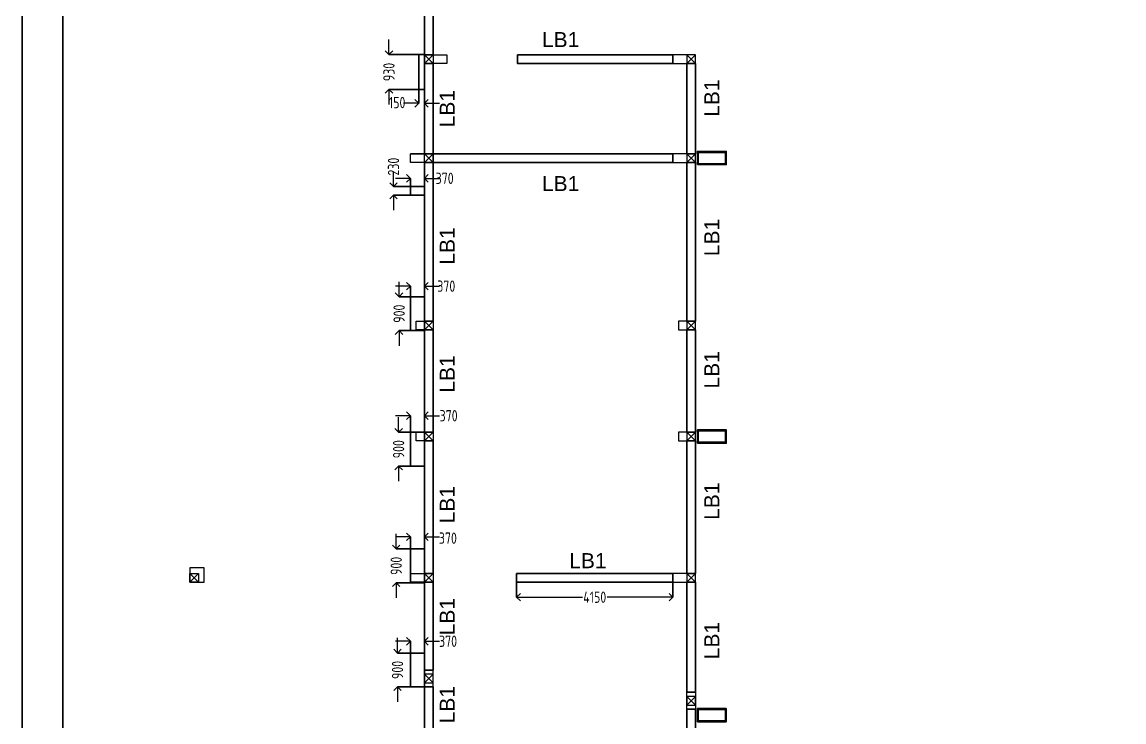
# Model space of a CAD drawing. Header units: inches. Extents: x -605 to 2991212, y -2872845 to 0.
# Drawn here: x 2699009 to 2728273, y -2664531 to -2645935 of the extents above; entities that cross this region are included whole.
import ezdxf
from ezdxf.enums import TextEntityAlignment as Align

# ---------------------------------------------------------------- set-up
doc = ezdxf.new("R2010")
doc.units = ezdxf.units.IN
doc.header["$LTSCALE"] = 600
doc.header["$MEASUREMENT"] = 0
for name, color, linetype, lineweight in [('PV_MASONRY', 10, 'Continuous', 0), ('rDIMension', 1, 'Continuous', 18), ('rRCC 2', 40, 'Continuous', 15), ('rSHEET', 2, 'Continuous', 30), ('WALLS', 7, 'Continuous', 30)]:
    doc.layers.add(name, color=color, linetype=linetype, lineweight=lineweight)
doc.styles.add('DIM', font='geniso.shx', dxfattribs={"width": 0.85})
doc.styles.get("Standard").update_dxf_attribs({"font": 'arial.ttf'})
doc.dimstyles.new('ST-100', dxfattribs={"dimscale": 100, "dimtxt": 2.5, "dimasz": 2, "dimexe": 0.18, "dimexo": 0.0625, "dimgap": 0.2, "dimtad": 0, "dimdec": 0, "dimzin": 0, "dimdsep": 46, "dimtxsty": 'DIM', "dimblk": 'OPEN90', "dimcen": 0.09, "dimclrd": 256, "dimclrt": 7, "dimadec": 0, "dimazin": 0, "dimtfac": 1, "dimtdec": 0, "dimtofl": 0, "dimtmove": 0, "dimatfit": 3, "dimldrblk": 'OPEN90', "dimfxl": 1, "dimtolj": 1, "dimtzin": 0, "dimlwd": -1, "dimarcsym": 0})

# ---------------------------------------------------------------- blocks, each defined once
blk = doc.blocks.new('_Open90')
at = {"color": 0, "linetype": 'ByBlock', "lineweight": -2}
for p, q in [((0, 0), (-1, 0)), ((-0.5, 0.5), (0, 0)), ((0, 0), (-0.5, -0.5))]:
    blk.add_line(p, q, dxfattribs=at)
blk = doc.blocks.new('*D1801')
at = {"layer": 'Defpoints', "color": 0}
for p in [(2712143, -2660818), (2716293, -2660818), (2712143, -2661216)]:
    blk.add_point(p, dxfattribs=at)
at = {"layer": 'rDIMension', "color": 0, "linetype": 'ByBlock', "lineweight": -2}
for p, q in [((2712143, -2660818), (2712143, -2661216)), ((2716293, -2660818), (2716293, -2661216))]:
    blk.add_line(p, q, dxfattribs=at)
at = {"layer": 'rDIMension'}
for p, q in [((2712343, -2661216), (2713892, -2661216)), ((2716093, -2661216), (2714544, -2661216))]:
    blk.add_line(p, q, dxfattribs=at)
at = {"layer": 'rDIMension', "xscale": 200, "yscale": 200, "zscale": 200, "rotation": 180}
blk.add_blockref('_Open90', (2712143, -2661216), dxfattribs=at)
at = {"layer": 'rDIMension', "xscale": 200, "yscale": 200, "zscale": 200}
blk.add_blockref('_Open90', (2716293, -2661216), dxfattribs=at)
at = {"layer": 'rDIMension', "color": 7, "insert": (2714218, -2661216), "char_height": 300, "attachment_point": 5, "style": 'DIM'}
blk.add_mtext('\\A1;4150', dxfattribs=at)
blk = doc.blocks.new('*D1818')
at = {"layer": 'Defpoints', "color": 0}
for p in [(2709323, -2662699), (2708980, -2663599), (2709323, -2663599)]:
    blk.add_point(p, dxfattribs=at)
at = {"layer": 'rDIMension'}
for p, q in [((2708980, -2662499), (2708980, -2662299)), ((2708980, -2663799), (2708980, -2663999))]:
    blk.add_line(p, q, dxfattribs=at)
at = {"layer": 'rDIMension', "color": 0, "linetype": 'ByBlock', "lineweight": -2}
for p, q in [((2709323, -2662699), (2708980, -2662699)), ((2709323, -2663599), (2708980, -2663599))]:
    blk.add_line(p, q, dxfattribs=at)
at = {"layer": 'rDIMension', "xscale": 200, "yscale": 200, "zscale": 200}
for p, rotation in [((2708980, -2662699), 270), ((2708980, -2663599), 90)]:
    blk.add_blockref('_Open90', p, dxfattribs=dict(at, rotation=rotation))
at = {"layer": 'rDIMension', "color": 7, "insert": (2708980, -2663149), "char_height": 300, "attachment_point": 5, "rotation": 90, "style": 'DIM'}
blk.add_mtext('\\A1;900', dxfattribs=at)
blk = doc.blocks.new('*D1819')
at = {"layer": 'Defpoints', "color": 0}
for p in [(2709693, -2662387), (2709323, -2662699), (2709693, -2662699)]:
    blk.add_point(p, dxfattribs=at)
at = {"layer": 'rDIMension'}
for p, q in [((2709123, -2662387), (2708923, -2662387)), ((2709693, -2662387), (2710073, -2662387)), ((2709893, -2662387), (2710093, -2662387))]:
    blk.add_line(p, q, dxfattribs=at)
at = {"layer": 'rDIMension', "color": 0, "linetype": 'ByBlock', "lineweight": -2}
for p, q in [((2709323, -2662699), (2709323, -2662387)), ((2709693, -2662699), (2709693, -2662387))]:
    blk.add_line(p, q, dxfattribs=at)
at = {"layer": 'rDIMension', "xscale": 200, "yscale": 200, "zscale": 200}
blk.add_blockref('_Open90', (2709323, -2662387), dxfattribs=at)
at = {"layer": 'rDIMension', "xscale": 200, "yscale": 200, "zscale": 200, "rotation": 180}
blk.add_blockref('_Open90', (2709693, -2662387), dxfattribs=at)
at = {"layer": 'rDIMension', "color": 7, "insert": (2710323, -2662387), "char_height": 300, "attachment_point": 5, "style": 'DIM'}
blk.add_mtext('\\A1;370', dxfattribs=at)
blk = doc.blocks.new('*D1820')
at = {"layer": 'Defpoints', "color": 0}
for p in [(2709323, -2659934), (2708946, -2660834), (2709323, -2660834)]:
    blk.add_point(p, dxfattribs=at)
at = {"layer": 'rDIMension'}
for p, q in [((2708946, -2659734), (2708946, -2659534)), ((2708946, -2661034), (2708946, -2661234))]:
    blk.add_line(p, q, dxfattribs=at)
at = {"layer": 'rDIMension', "color": 0, "linetype": 'ByBlock', "lineweight": -2}
for p, q in [((2709323, -2659934), (2708946, -2659934)), ((2709323, -2660834), (2708946, -2660834))]:
    blk.add_line(p, q, dxfattribs=at)
at = {"layer": 'rDIMension', "xscale": 200, "yscale": 200, "zscale": 200}
for p, rotation in [((2708946, -2659934), 270), ((2708946, -2660834), 90)]:
    blk.add_blockref('_Open90', p, dxfattribs=dict(at, rotation=rotation))
at = {"layer": 'rDIMension', "color": 7, "insert": (2708946, -2660384), "char_height": 300, "attachment_point": 5, "rotation": 90, "style": 'DIM'}
blk.add_mtext('\\A1;900', dxfattribs=at)
blk = doc.blocks.new('*D1821')
at = {"layer": 'Defpoints', "color": 0}
for p in [(2709323, -2659613), (2709323, -2659934), (2709693, -2659934)]:
    blk.add_point(p, dxfattribs=at)
at = {"layer": 'rDIMension'}
for p, q in [((2709123, -2659613), (2708923, -2659613)), ((2709693, -2659613), (2710068, -2659613)), ((2709893, -2659613), (2710093, -2659613))]:
    blk.add_line(p, q, dxfattribs=at)
at = {"layer": 'rDIMension', "color": 0, "linetype": 'ByBlock', "lineweight": -2}
for p, q in [((2709323, -2659934), (2709323, -2659613)), ((2709693, -2659934), (2709693, -2659613))]:
    blk.add_line(p, q, dxfattribs=at)
at = {"layer": 'rDIMension', "xscale": 200, "yscale": 200, "zscale": 200}
blk.add_blockref('_Open90', (2709323, -2659613), dxfattribs=at)
at = {"layer": 'rDIMension', "xscale": 200, "yscale": 200, "zscale": 200, "rotation": 180}
blk.add_blockref('_Open90', (2709693, -2659613), dxfattribs=at)
at = {"layer": 'rDIMension', "color": 7, "insert": (2710318, -2659647), "char_height": 300, "attachment_point": 5, "style": 'DIM'}
blk.add_mtext('\\A1;370', dxfattribs=at)
blk = doc.blocks.new('*D1822')
at = {"layer": 'Defpoints', "color": 0}
for p in [(2709323, -2656834), (2709010, -2657734), (2709323, -2657734)]:
    blk.add_point(p, dxfattribs=at)
at = {"layer": 'rDIMension'}
for p, q in [((2709010, -2656634), (2709010, -2656434)), ((2709010, -2657934), (2709010, -2658134))]:
    blk.add_line(p, q, dxfattribs=at)
at = {"layer": 'rDIMension', "color": 0, "linetype": 'ByBlock', "lineweight": -2}
for p, q in [((2709323, -2656834), (2709010, -2656834)), ((2709323, -2657734), (2709010, -2657734))]:
    blk.add_line(p, q, dxfattribs=at)
at = {"layer": 'rDIMension', "xscale": 200, "yscale": 200, "zscale": 200}
for p, rotation in [((2709010, -2656834), 270), ((2709010, -2657734), 90)]:
    blk.add_blockref('_Open90', p, dxfattribs=dict(at, rotation=rotation))
at = {"layer": 'rDIMension', "color": 7, "insert": (2709010, -2657284), "char_height": 300, "attachment_point": 5, "rotation": 90, "style": 'DIM'}
blk.add_mtext('\\A1;900', dxfattribs=at)
blk = doc.blocks.new('*D1823')
at = {"layer": 'Defpoints', "color": 0}
for p in [(2709693, -2656395), (2709323, -2656834), (2709693, -2656834)]:
    blk.add_point(p, dxfattribs=at)
at = {"layer": 'rDIMension'}
for p, q in [((2709123, -2656395), (2708923, -2656395)), ((2709693, -2656395), (2710088, -2656395)), ((2709893, -2656395), (2710093, -2656395))]:
    blk.add_line(p, q, dxfattribs=at)
at = {"layer": 'rDIMension', "color": 0, "linetype": 'ByBlock', "lineweight": -2}
for p, q in [((2709323, -2656834), (2709323, -2656395)), ((2709693, -2656834), (2709693, -2656395))]:
    blk.add_line(p, q, dxfattribs=at)
at = {"layer": 'rDIMension', "xscale": 200, "yscale": 200, "zscale": 200}
blk.add_blockref('_Open90', (2709323, -2656395), dxfattribs=at)
at = {"layer": 'rDIMension', "xscale": 200, "yscale": 200, "zscale": 200, "rotation": 180}
blk.add_blockref('_Open90', (2709693, -2656395), dxfattribs=at)
at = {"layer": 'rDIMension', "color": 7, "insert": (2710338, -2656395), "char_height": 300, "attachment_point": 5, "style": 'DIM'}
blk.add_mtext('\\A1;370', dxfattribs=at)
blk = doc.blocks.new('*D1824')
at = {"layer": 'Defpoints', "color": 0}
for p in [(2709323, -2653234), (2709022, -2654134), (2709323, -2654134)]:
    blk.add_point(p, dxfattribs=at)
at = {"layer": 'rDIMension'}
for p, q in [((2709022, -2653034), (2709022, -2652834)), ((2709022, -2654334), (2709022, -2654534))]:
    blk.add_line(p, q, dxfattribs=at)
at = {"layer": 'rDIMension', "color": 0, "linetype": 'ByBlock', "lineweight": -2}
for p, q in [((2709323, -2653234), (2709022, -2653234)), ((2709323, -2654134), (2709022, -2654134))]:
    blk.add_line(p, q, dxfattribs=at)
at = {"layer": 'rDIMension', "xscale": 200, "yscale": 200, "zscale": 200}
for p, rotation in [((2709022, -2653234), 270), ((2709022, -2654134), 90)]:
    blk.add_blockref('_Open90', p, dxfattribs=dict(at, rotation=rotation))
at = {"layer": 'rDIMension', "color": 7, "insert": (2709022, -2653684), "char_height": 300, "attachment_point": 5, "rotation": 90, "style": 'DIM'}
blk.add_mtext('\\A1;900', dxfattribs=at)
blk = doc.blocks.new('*D1825')
at = {"layer": 'Defpoints', "color": 0}
for p in [(2709693, -2652953), (2709323, -2653234), (2709693, -2653234)]:
    blk.add_point(p, dxfattribs=at)
at = {"layer": 'rDIMension'}
for p, q in [((2709123, -2652953), (2708923, -2652953)), ((2709693, -2652953), (2710025, -2652953)), ((2709893, -2652953), (2710093, -2652953))]:
    blk.add_line(p, q, dxfattribs=at)
at = {"layer": 'rDIMension', "color": 0, "linetype": 'ByBlock', "lineweight": -2}
for p, q in [((2709323, -2653234), (2709323, -2652953)), ((2709693, -2653234), (2709693, -2652953))]:
    blk.add_line(p, q, dxfattribs=at)
at = {"layer": 'rDIMension', "xscale": 200, "yscale": 200, "zscale": 200}
blk.add_blockref('_Open90', (2709323, -2652953), dxfattribs=at)
at = {"layer": 'rDIMension', "xscale": 200, "yscale": 200, "zscale": 200, "rotation": 180}
blk.add_blockref('_Open90', (2709693, -2652953), dxfattribs=at)
at = {"layer": 'rDIMension', "color": 7, "insert": (2710275, -2652953), "char_height": 300, "attachment_point": 5, "style": 'DIM'}
blk.add_mtext('\\A1;370', dxfattribs=at)
blk = doc.blocks.new('*D1826')
at = {"layer": 'Defpoints', "color": 0}
for p in [(2709693, -2650088), (2709323, -2650534), (2709693, -2650534)]:
    blk.add_point(p, dxfattribs=at)
at = {"layer": 'rDIMension'}
for p, q in [((2709123, -2650088), (2708923, -2650088)), ((2709693, -2650088), (2709983, -2650088)), ((2709893, -2650088), (2710093, -2650088))]:
    blk.add_line(p, q, dxfattribs=at)
at = {"layer": 'rDIMension', "color": 0, "linetype": 'ByBlock', "lineweight": -2}
for p, q in [((2709323, -2650534), (2709323, -2650088)), ((2709693, -2650534), (2709693, -2650088))]:
    blk.add_line(p, q, dxfattribs=at)
at = {"layer": 'rDIMension', "xscale": 200, "yscale": 200, "zscale": 200}
blk.add_blockref('_Open90', (2709323, -2650088), dxfattribs=at)
at = {"layer": 'rDIMension', "xscale": 200, "yscale": 200, "zscale": 200, "rotation": 180}
blk.add_blockref('_Open90', (2709693, -2650088), dxfattribs=at)
at = {"layer": 'rDIMension', "color": 7, "insert": (2710232, -2650088), "char_height": 300, "attachment_point": 5, "style": 'DIM'}
blk.add_mtext('\\A1;370', dxfattribs=at)
blk = doc.blocks.new('*D1827')
at = {"layer": 'Defpoints', "color": 0}
for p in [(2709323, -2650304), (2708874, -2650534), (2709323, -2650534)]:
    blk.add_point(p, dxfattribs=at)
at = {"layer": 'rDIMension'}
for p, q in [((2708874, -2650104), (2708874, -2649904)), ((2708874, -2650304), (2708874, -2650026)), ((2708874, -2650734), (2708874, -2650934))]:
    blk.add_line(p, q, dxfattribs=at)
at = {"layer": 'rDIMension', "color": 0, "linetype": 'ByBlock', "lineweight": -2}
for p, q in [((2709323, -2650304), (2708874, -2650304)), ((2709323, -2650534), (2708874, -2650534))]:
    blk.add_line(p, q, dxfattribs=at)
at = {"layer": 'rDIMension', "xscale": 200, "yscale": 200, "zscale": 200}
for p, rotation in [((2708874, -2650304), 270), ((2708874, -2650534), 90)]:
    blk.add_blockref('_Open90', p, dxfattribs=dict(at, rotation=rotation))
at = {"layer": 'rDIMension', "color": 7, "insert": (2708874, -2649777), "char_height": 300, "attachment_point": 5, "rotation": 90, "style": 'DIM'}
blk.add_mtext('\\A1;230', dxfattribs=at)
blk = doc.blocks.new('*D1828')
at = {"layer": 'Defpoints', "color": 0}
for p in [(2709543, -2646798), (2708753, -2647728), (2709543, -2647728)]:
    blk.add_point(p, dxfattribs=at)
at = {"layer": 'rDIMension'}
for p, q in [((2708753, -2646598), (2708753, -2646398)), ((2708753, -2647928), (2708753, -2648128))]:
    blk.add_line(p, q, dxfattribs=at)
at = {"layer": 'rDIMension', "color": 0, "linetype": 'ByBlock', "lineweight": -2}
for p, q in [((2709543, -2646798), (2708753, -2646798)), ((2709543, -2647728), (2708753, -2647728))]:
    blk.add_line(p, q, dxfattribs=at)
at = {"layer": 'rDIMension', "xscale": 200, "yscale": 200, "zscale": 200}
for p, rotation in [((2708753, -2646798), 270), ((2708753, -2647728), 90)]:
    blk.add_blockref('_Open90', p, dxfattribs=dict(at, rotation=rotation))
at = {"layer": 'rDIMension', "color": 7, "insert": (2708753, -2647263), "char_height": 300, "attachment_point": 5, "rotation": 90, "style": 'DIM'}
blk.add_mtext('\\A1;930', dxfattribs=at)
blk = doc.blocks.new('*D1829')
at = {"layer": 'Defpoints', "color": 0}
for p in [(2709543, -2647728), (2709693, -2647728), (2709543, -2648094)]:
    blk.add_point(p, dxfattribs=at)
at = {"layer": 'rDIMension', "color": 0, "linetype": 'ByBlock', "lineweight": -2}
for p, q in [((2709543, -2647728), (2709543, -2648094)), ((2709693, -2647728), (2709693, -2648094))]:
    blk.add_line(p, q, dxfattribs=at)
at = {"layer": 'rDIMension'}
for p, q in [((2709343, -2648094), (2709143, -2648094)), ((2709543, -2648094), (2709196, -2648094)), ((2709893, -2648094), (2710093, -2648094))]:
    blk.add_line(p, q, dxfattribs=at)
at = {"layer": 'rDIMension', "xscale": 200, "yscale": 200, "zscale": 200}
blk.add_blockref('_Open90', (2709543, -2648094), dxfattribs=at)
at = {"layer": 'rDIMension', "xscale": 200, "yscale": 200, "zscale": 200, "rotation": 180}
blk.add_blockref('_Open90', (2709693, -2648094), dxfattribs=at)
at = {"layer": 'rDIMension', "color": 7, "insert": (2708971, -2648076), "char_height": 300, "attachment_point": 5, "style": 'DIM'}
blk.add_mtext('\\A1;150', dxfattribs=at)

msp = doc.modelspace()

# ---------------------------------------------------------------- linework, layer by layer
at = {"color": 1}
for points in [[(2709693.2, -2646803.9), (2709923.2, -2646803.9), (2709923.2, -2642263.9), (2709693.2, -2642263.9)], [(2709543.2, -2646798.4), (2709693.2, -2646798.4), (2709693.2, -2647728.4), (2709543.2, -2647728.4)], [(2712163.2, -2646803.9), (2716293.2, -2646803.9), (2716293.2, -2647033.9), (2712163.2, -2647033.9)], [(2709693.2, -2649433.9), (2709923.2, -2649433.9), (2709923.2, -2647033.9), (2709693.2, -2647033.9)], [(2716663.2, -2647033.9), (2716893.2, -2647033.9), (2716893.2, -2649433.9), (2716663.2, -2649433.9)], [(2709923.2, -2649433.9), (2716293.2, -2649433.9), (2716293.2, -2649663.9), (2709923.2, -2649663.9)], [(2709693.2, -2653886.5), (2709923.2, -2653886.5), (2709923.2, -2649663.9), (2709693.2, -2649663.9)], [(2716663.2, -2649663.9), (2716893.2, -2649663.9), (2716893.2, -2653886.5), (2716663.2, -2653886.5)], [(2709323.2, -2650303.9), (2709693.2, -2650303.9), (2709693.2, -2650533.9), (2709323.2, -2650533.9)], [(2709323.2, -2653233.9), (2709693.2, -2653233.9), (2709693.2, -2654133.9), (2709323.2, -2654133.9)], [(2709693.2, -2656833.9), (2709923.2, -2656833.9), (2709923.2, -2654116.5), (2709693.2, -2654116.5)], [(2716663.2, -2654116.5), (2716893.2, -2654116.5), (2716893.2, -2656833.9), (2716663.2, -2656833.9)], [(2709323.2, -2656833.9), (2709693.2, -2656833.9), (2709693.2, -2657733.9), (2709323.2, -2657733.9)], [(2709693.2, -2660588), (2709923.2, -2660588), (2709923.2, -2657063.9), (2709693.2, -2657063.9)], [(2716663.2, -2657063.9), (2716893.2, -2657063.9), (2716893.2, -2660588), (2716663.2, -2660588)], [(2709323.2, -2659933.9), (2709693.2, -2659933.9), (2709693.2, -2660833.9), (2709323.2, -2660833.9)], [(2712143.2, -2660588), (2716293.2, -2660588), (2716293.2, -2660818), (2712143.2, -2660818)], [(2709693.2, -2663150.4), (2709923.2, -2663150.4), (2709923.2, -2660818), (2709693.2, -2660818)], [(2716663.2, -2660818), (2716893.2, -2660818), (2716893.2, -2663743), (2716663.2, -2663743)], [(2709323.2, -2662698.9), (2709693.2, -2662698.9), (2709693.2, -2663600.4), (2709323.2, -2663600.4)], [(2709693.2, -2665100.6), (2709923.2, -2665100.6), (2709923.2, -2663600.4), (2709693.2, -2663600.4)], [(2716663.2, -2664193), (2716893.2, -2664193), (2716893.2, -2667118), (2716663.2, -2667118)]]:
    msp.add_lwpolyline(points, close=True, dxfattribs=at)
at = {"color": 3, "linetype": 'ByBlock'}
for points in [[(2716943.2, -2649723.9), (2717713.2, -2649723.9), (2717713.2, -2649373.9), (2716943.2, -2649373.9)], [(2716943.2, -2649723.9), (2717713.2, -2649723.9), (2717713.2, -2649373.9), (2716943.2, -2649373.9)], [(2716943.2, -2657123.9), (2717713.2, -2657123.9), (2717713.2, -2656773.9), (2716943.2, -2656773.9)], [(2716943.2, -2657123.9), (2717713.2, -2657123.9), (2717713.2, -2656773.9), (2716943.2, -2656773.9)], [(2716943.2, -2664523.9), (2717713.2, -2664523.9), (2717713.2, -2664173.9), (2716943.2, -2664173.9)], [(2716943.2, -2664523.9), (2717713.2, -2664523.9), (2717713.2, -2664173.9), (2716943.2, -2664173.9)]]:
    msp.add_lwpolyline(points, close=True, dxfattribs=at)
at = {"color": 2, "linetype": 'ByBlock'}
for points in [[(2716968.2, -2649698.9), (2717688.2, -2649698.9), (2717688.2, -2649398.9), (2716968.2, -2649398.9)], [(2716968.2, -2649698.9), (2717688.2, -2649698.9), (2717688.2, -2649398.9), (2716968.2, -2649398.9)], [(2716968.2, -2657098.9), (2717688.2, -2657098.9), (2717688.2, -2656798.9), (2716968.2, -2656798.9)], [(2716968.2, -2657098.9), (2717688.2, -2657098.9), (2717688.2, -2656798.9), (2716968.2, -2656798.9)], [(2716968.2, -2664498.9), (2717688.2, -2664498.9), (2717688.2, -2664198.9), (2716968.2, -2664198.9)], [(2716968.2, -2664498.9), (2717688.2, -2664498.9), (2717688.2, -2664198.9), (2716968.2, -2664198.9)]]:
    msp.add_lwpolyline(points, close=True, dxfattribs=at)
at = {"layer": 'PV_MASONRY'}
msp.add_line((2709923.1, -2663600.4), (2709693.2, -2663600.4), dxfattribs=at)
at = {"layer": 'rRCC 2', "color": 6}
for p, q in [((2709693.2, -2646803.9), (2709923.2, -2647033.9)), ((2709693.2, -2647033.9), (2709923.2, -2646803.9)), ((2716893.2, -2646803.9), (2716663.2, -2647033.9)), ((2716893.2, -2647033.9), (2716663.2, -2646803.9)), ((2709693.2, -2649433.9), (2709923.2, -2649663.9)), ((2709693.2, -2649663.9), (2709923.2, -2649433.9)), ((2716893.2, -2649433.9), (2716663.2, -2649663.9)), ((2716893.2, -2649663.9), (2716663.2, -2649433.9)), ((2709693.2, -2653886.5), (2709923.2, -2654116.5)), ((2709693.2, -2654116.5), (2709923.2, -2653886.5)), ((2716893.2, -2653886.5), (2716663.2, -2654116.5)), ((2716893.2, -2654116.5), (2716663.2, -2653886.5)), ((2709693.2, -2656833.9), (2709923.2, -2657063.9)), ((2709693.2, -2657063.9), (2709923.2, -2656833.9)), ((2716893.2, -2656833.9), (2716663.2, -2657063.9)), ((2716893.2, -2657063.9), (2716663.2, -2656833.9)), ((2703463.2, -2660588), (2703693.2, -2660818)), ((2703463.2, -2660818), (2703693.2, -2660588)), ((2709693.2, -2660588), (2709923.2, -2660818)), ((2709693.2, -2660818), (2709923.2, -2660588)), ((2716893.2, -2660588), (2716663.2, -2660818)), ((2716893.2, -2660818), (2716663.2, -2660588)), ((2709923.2, -2663490.4), (2709693.2, -2663260.4)), ((2709693.2, -2663490.4), (2709923.2, -2663260.4)), ((2716893.2, -2664083), (2716663.2, -2663853)), ((2716663.2, -2664083), (2716893.2, -2663853))]:
    msp.add_line(p, q, dxfattribs=at)
for points in [[(2709693.2, -2647033.9), (2709693.2, -2646803.9), (2710293.2, -2646803.9), (2710293.2, -2647033.9)], [(2709693.2, -2646803.9), (2709923.2, -2646803.9), (2709923.2, -2647033.9), (2709693.2, -2647033.9)], [(2716893.2, -2647033.9), (2716893.2, -2646803.9), (2716293.2, -2646803.9), (2716293.2, -2647033.9)], [(2716893.2, -2646803.9), (2716663.2, -2646803.9), (2716663.2, -2647033.9), (2716893.2, -2647033.9)], [(2709323.2, -2649663.9), (2709323.2, -2649433.9), (2709923.2, -2649433.9), (2709923.2, -2649663.9)], [(2709693.2, -2649433.9), (2709923.2, -2649433.9), (2709923.2, -2649663.9), (2709693.2, -2649663.9)], [(2716893.2, -2649663.9), (2716893.2, -2649433.9), (2716293.2, -2649433.9), (2716293.2, -2649663.9)], [(2716893.2, -2649433.9), (2716663.2, -2649433.9), (2716663.2, -2649663.9), (2716893.2, -2649663.9)], [(2709473.2, -2654116.5), (2709473.2, -2653886.5), (2709923.2, -2653886.5), (2709923.2, -2654116.5)], [(2709693.2, -2653886.5), (2709923.2, -2653886.5), (2709923.2, -2654116.5), (2709693.2, -2654116.5)], [(2716893.2, -2654116.5), (2716893.2, -2653886.5), (2716443.2, -2653886.5), (2716443.2, -2654116.5)], [(2716893.2, -2653886.5), (2716663.2, -2653886.5), (2716663.2, -2654116.5), (2716893.2, -2654116.5)], [(2709473.2, -2657063.9), (2709473.2, -2656833.9), (2709923.2, -2656833.9), (2709923.2, -2657063.9)], [(2709693.2, -2656833.9), (2709923.2, -2656833.9), (2709923.2, -2657063.9), (2709693.2, -2657063.9)], [(2716893.2, -2657063.9), (2716893.2, -2656833.9), (2716443.2, -2656833.9), (2716443.2, -2657063.9)], [(2716893.2, -2656833.9), (2716663.2, -2656833.9), (2716663.2, -2657063.9), (2716893.2, -2657063.9)], [(2703463.2, -2660438), (2703463.2, -2660818), (2703843.2, -2660818), (2703843.2, -2660438)], [(2703463.2, -2660588), (2703693.2, -2660588), (2703693.2, -2660818), (2703463.2, -2660818)], [(2709323.2, -2660818), (2709323.2, -2660588), (2709923.2, -2660588), (2709923.2, -2660818)], [(2709693.2, -2660588), (2709923.2, -2660588), (2709923.2, -2660818), (2709693.2, -2660818)], [(2716893.2, -2660818), (2716893.2, -2660588), (2716293.2, -2660588), (2716293.2, -2660818)], [(2716893.2, -2660588), (2716663.2, -2660588), (2716663.2, -2660818), (2716893.2, -2660818)], [(2709693.2, -2663600.4), (2709923.2, -2663600.4), (2709923.2, -2663150.4), (2709693.2, -2663150.4)], [(2709923.2, -2663490.4), (2709923.2, -2663260.4), (2709693.2, -2663260.4), (2709693.2, -2663490.4)], [(2716663.2, -2663743), (2716893.2, -2663743), (2716893.2, -2664193), (2716663.2, -2664193)], [(2716893.2, -2664083), (2716893.2, -2663853), (2716663.2, -2663853), (2716663.2, -2664083)]]:
    msp.add_lwpolyline(points, close=True, dxfattribs=at)
at = {"layer": 'rSHEET'}
msp.add_lwpolyline([(2779457.8, -2732467.4), (2779457.8, -2618689.5), (2699008.7, -2618689.5), (2699008.7, -2732467.4)], close=True, dxfattribs=at)
msp.add_lwpolyline([(2778376.2, -2730571.1), (2778376.2, -2620585.8, 0.4142136), (2777563.5, -2619773.1), (2700903, -2619773.1, 0.4142136), (2700090.3, -2620585.8), (2700090.3, -2730571.1, 0.4142136), (2700903, -2731383.8), (2777563.5, -2731383.8, 0.4142136)], format="xyb", close=True, dxfattribs=at)
at = {"layer": 'WALLS', "linetype": 'ByBlock'}
msp.add_line((2709693.2, -2649433.9), (2709323.2, -2649433.9), dxfattribs=at)

# ---------------------------------------------------------------- texts
at = {"layer": 'rRCC 2'}
for p in [(2713311.8, -2646402.2), (2713311.8, -2650228), (2714036.1, -2660245.6)]:
    msp.add_text('LB1', height=400, dxfattribs=at).set_placement(p, align=Align.MIDDLE_CENTER)
for p in [(2717326.8, -2647957), (2710300.8, -2648236.6), (2717326.8, -2651659.5), (2710300.8, -2651885.2), (2710300.8, -2655285.9), (2717326.8, -2655175.6), (2710300.8, -2658757.4), (2717326.8, -2658665), (2710300.8, -2661733), (2717326.8, -2662367.6), (2710300.8, -2664070.9)]:
    msp.add_text('LB1', height=400, rotation=90, dxfattribs=at).set_placement(p, align=Align.MIDDLE_CENTER)

# ---------------------------------------------------------------- dimensions: what is measured, and where the dimension line sits
at = {"layer": 'rDIMension', "color": 1, "linetype": 'ByBlock'}
for base, p1, p2, picture, middle in [((2708753.1, -2647728.4), (2709543.2, -2646798.4), (2709543.2, -2647728.4), '*D1828', (2708753.1, -2647263.4)), ((2709022.2, -2654133.9), (2709323.2, -2653233.9), (2709323.2, -2654133.9), '*D1824', (2709022.2, -2653683.9)), ((2709010.2, -2657733.9), (2709323.2, -2656833.9), (2709323.2, -2657733.9), '*D1822', (2709010.2, -2657283.9)), ((2708945.8, -2660833.9), (2709323.2, -2659933.9), (2709323.2, -2660833.9), '*D1820', (2708945.8, -2660383.9)), ((2708980.32, -2663599.362), (2709323.1899, -2662698.8901), (2709323.1899, -2663599.362), '*D1818', (2708980.32, -2663149.126))]:
    dim = msp.add_linear_dim(base=base, p1=p1, p2=p2, angle=90, dimstyle='ST-100', override={"dimtxt": 3, "dimexe": 0, "dimexo": 0, "dimblk": 'Open90', "dimtmove": 1, "dimfxl": 1.25, "dimtfillclr": 256, "dimarcsym": 2}, dxfattribs=at)
    dim.commit()
    dim.dimension.update_dxf_attribs({"geometry": picture, "text_midpoint": middle})
for base, p1, p2, picture, middle in [((2709543.2, -2648093.7), (2709693.2, -2647728.4), (2709543.2, -2647728.4), '*D1829', (2708971.4, -2648084.8)), ((2709693.2, -2650088.1), (2709323.2, -2650533.9), (2709693.2, -2650533.9), '*D1826', (2710232.3, -2650091.9)), ((2709693.2, -2652952.7), (2709323.2, -2653233.9), (2709693.2, -2653233.9), '*D1825', (2710274.7, -2652970.8)), ((2709693.2, -2656394.5), (2709323.2, -2656833.9), (2709693.2, -2656833.9), '*D1823', (2710337.8, -2656410.9)), ((2709323.2, -2659612.9), (2709693.2, -2659933.9), (2709323.2, -2659933.9), '*D1821', (2710317.6, -2659629.8)), ((2709693.2, -2662387.1), (2709323.2, -2662698.9), (2709693.2, -2662698.9), '*D1819', (2710322.8, -2662411.4))]:
    dim = msp.add_linear_dim(base=base, p1=p1, p2=p2, dimstyle='ST-100', override={"dimtxt": 3, "dimexe": 0, "dimexo": 0, "dimblk": 'Open90', "dimtmove": 1, "dimfxl": 1.25, "dimtfillclr": 256, "dimarcsym": 2}, dxfattribs=at)
    dim.commit()
    dim.dimension.update_dxf_attribs({"geometry": picture, "text_midpoint": middle, "dimtype": 160})
dim = msp.add_linear_dim(base=(2708874.5, -2650533.9), p1=(2709323.2, -2650303.9), p2=(2709323.2, -2650533.9), angle=90, dimstyle='ST-100', override={"dimtxt": 3, "dimexe": 0, "dimexo": 0, "dimblk": 'Open90', "dimtmove": 1, "dimfxl": 1.25, "dimtfillclr": 256, "dimarcsym": 2}, dxfattribs=at)
dim.commit()
dim.dimension.update_dxf_attribs({"geometry": '*D1827', "text_midpoint": (2708874.5, -2649776.8), "dimtype": 160})
dim = msp.add_linear_dim(base=(2712143.2, -2661215.6), p1=(2716293.2, -2660818), p2=(2712143.2, -2660818), dimstyle='ST-100', override={"dimtxt": 3, "dimexe": 0, "dimexo": 0, "dimblk": 'Open90', "dimtmove": 1, "dimfxl": 1.25, "dimtfillclr": 256, "dimarcsym": 2}, dxfattribs=at)
dim.commit()
dim.dimension.update_dxf_attribs({"geometry": '*D1801', "text_midpoint": (2714218.2, -2661215.6)})

doc.saveas('drawing.dxf')
